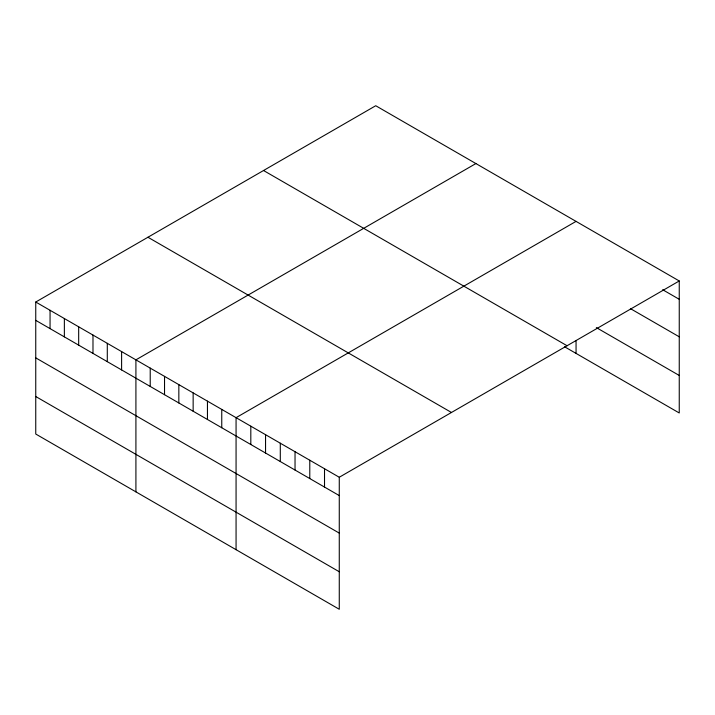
<?xml version="1.0" encoding="UTF-8"?>
<svg xmlns="http://www.w3.org/2000/svg" width="715" height="715" viewBox="0 0 715 715"><rect width="100%" height="100%" fill="white"/><g stroke="black" fill="none" stroke-linecap="round" stroke-linejoin="round"><path stroke-width="1.07" d="M35.75 302.025L339.268 477.254L339.268 609.269L35.75 434.032L35.75 302.025L375.733 105.731L679.25 280.968L679.25 412.975L564.609 346.793M475.895 163.556L135.913 359.851L135.913 491.866M576.058 221.382L236.066 417.676L236.066 549.692M339.268 477.254L679.25 280.968M662.662 289.718L679.25 299.299M630.416 308.621L679.25 336.81M596.328 327.586L679.25 375.464M263.54 170.51L567.058 345.738M147.942 237.246L451.46 412.475M35.75 320.356L339.268 495.584M35.75 357.866L339.268 533.104M35.75 396.521L339.268 571.75M576.058 340.894L576.058 353.398M324.521 468.745L324.521 487.076M309.783 460.228L309.783 478.567M295.036 451.719L295.036 470.05M280.298 443.211L280.298 461.541M265.551 434.693L265.551 453.033M250.813 426.185L250.813 444.516M221.757 409.418L221.757 427.749M207.448 401.151L207.448 419.482M193.148 392.893L193.148 411.223M178.839 384.634L178.839 402.965M164.53 376.367L164.53 394.698M150.222 368.109L150.222 386.44M121.604 351.583L121.604 369.923M107.295 343.325L107.295 361.656M92.986 335.067L92.986 353.398M78.677 326.8L78.677 345.139M64.368 318.541L64.368 336.872M50.059 310.283L50.059 328.614"/></g></svg>
